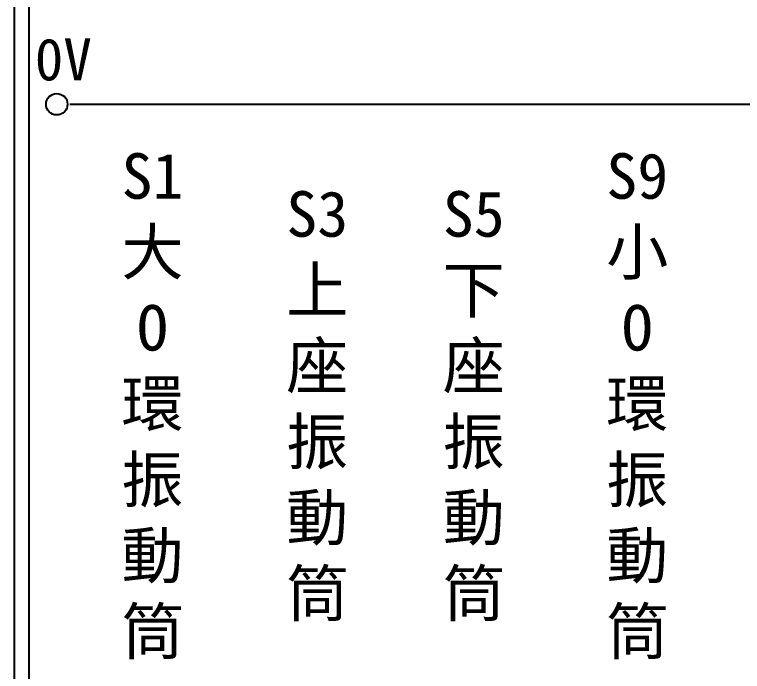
# Model space of a CAD drawing. Extents: x 926 to 1213, y 3 to 207.
# Drawn here: x 925.7 to 988.1, y 51.4 to 107.6 of the extents above; entities that cross this region are included whole.
import ezdxf

# ---------------------------------------------------------------- set-up
doc = ezdxf.new("R2010")
doc.units = 0
doc.layers.add('圖框層', color=7, linetype='CONTINUOUS')
doc.layers.add('標尺寸層', color=3, linetype='CONTINUOUS')
doc.styles.add('CNS', font='romanc.shx', dxfattribs={"bigfont": 'chineset.shx'})
doc.styles.add('STSL', font='kaiu.ttf')

msp = doc.modelspace()

# ---------------------------------------------------------------- linework, layer by layer
at = {"layer": '圖框層', "color": 7}
for p, q in [((925.742, 3), (925.742, 206.969)), ((926.992, 4.25), (926.992, 205.719))]:
    msp.add_line(p, q, dxfattribs=at)
at = {"layer": '標尺寸層', "color": 7}
msp.add_line((930.49, 99.958), (1208.361, 99.958), dxfattribs=at)
msp.add_circle((929.363, 99.958), 0.92, dxfattribs=at)

# ---------------------------------------------------------------- texts
at = {"layer": '圖框層', "color": 4, "style": 'STSL'}
msp.add_text('0V', height=3.6, dxfattribs=at).set_placement((927.474, 102))
at = {"layer": '標尺寸層', "color": 7, "char_height": 3.9, "width": 2.84806, "attachment_point": 5, "style": 'CNS'}
for s, insert in [('{\\fDFKai-SB|b0|i0|c136|p65;S1大O環振動筒}', (937.561, 74.094)), ('{\\fDFKai-SB|b0|i0|c136|p65;S9小O環振動筒}', (979.099, 74.094)), ('{\\fDFKai-SB|b0|i0|c136|p65;S3上座振動筒}', (951.679, 74.094)), ('{\\fDFKai-SB|b0|i0|c136|p65;S5下座振動筒}', (965.088, 74.094))]:
    msp.add_mtext(s, dxfattribs=dict(at, insert=insert))

doc.saveas('drawing.dxf')
